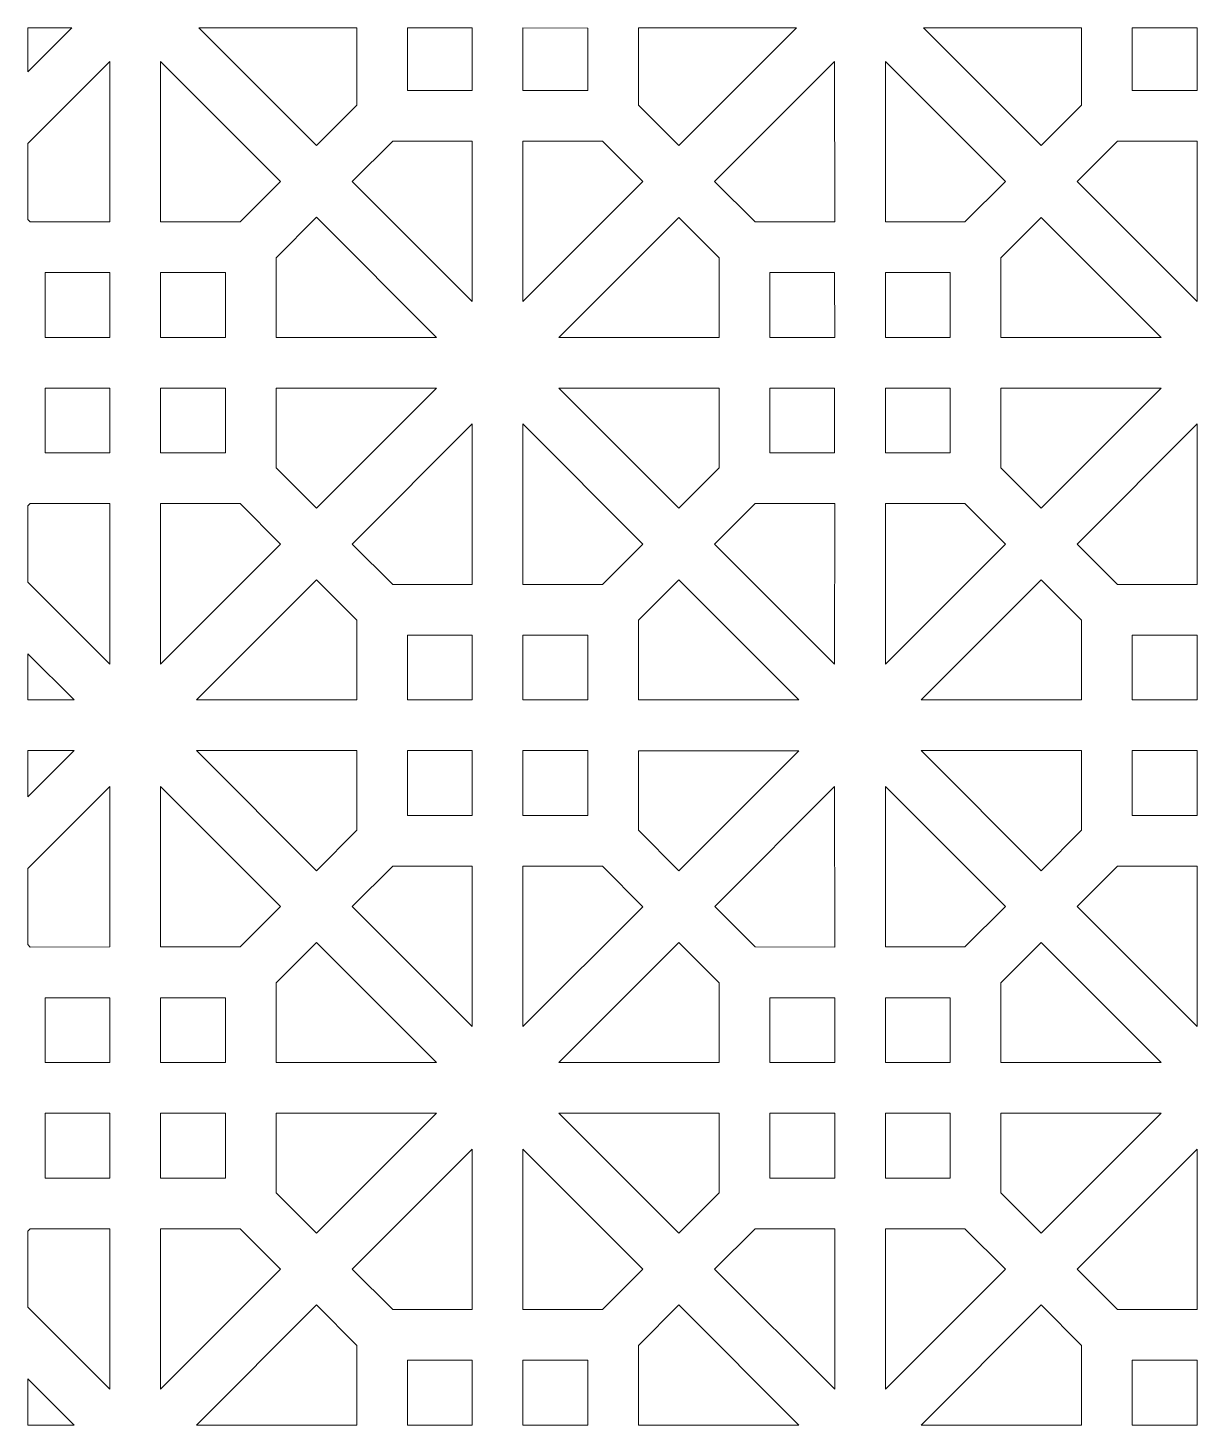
# Model space of a CAD drawing. Header units: centimetres. Extents: x -89 to 89, y -100 to 100.
# Drawn here: x -88.69 to -47.17, y 50.42 to 100.01 of the extents above; entities that cross this region are included whole.
import ezdxf

# ---------------------------------------------------------------- set-up
doc = ezdxf.new("R2010")
doc.units = ezdxf.units.CM
doc.header["$MEASUREMENT"] = 0
doc.layers.add('layer 1', color=7, linetype='Continuous')

msp = doc.modelspace()

# ---------------------------------------------------------------- linework, layer by layer
at = {"layer": 'layer 1', "color": 230, "lineweight": 9}
for points, knots in [([(-88.68713, 98.46027), (-88.68713, 98.46027), (-87.13373, 100.01368), (-87.13373, 100.01368), (-87.13373, 100.01368), (-87.13373, 100.01368), (-88.6865, 100.01396), (-88.6865, 100.01396), (-88.6865, 100.01396), (-88.6865, 100.01396), (-88.68713, 98.46027), (-88.68713, 98.46027)], [0, 0, 0, 0, 0.25, 0.25, 0.25, 0.25, 0.5, 0.5, 0.5, 0.5, 1, 1, 1, 1]), ([(-82.61878, 100.01369), (-82.61878, 100.01369), (-78.44166, 95.83655), (-78.44166, 95.83655), (-78.44166, 95.83655), (-78.44166, 95.83655), (-77.00632, 97.27153), (-77.00632, 97.27153), (-77.00632, 97.27153), (-77.00632, 97.27153), (-77.00631, 100.01396), (-77.00631, 100.01396), (-77.00631, 100.01396), (-77.00631, 100.01396), (-82.61878, 100.01369), (-82.61878, 100.01369)], [0, 0, 0, 0, 0.2, 0.2, 0.2, 0.2, 0.4, 0.4, 0.4, 0.4, 0.6, 0.6, 0.6, 0.6, 1, 1, 1, 1]), ([(-75.20695, 100.01369), (-75.20695, 100.01369), (-72.90693, 100.01368), (-72.90693, 100.01368), (-72.90693, 100.01368), (-72.90693, 100.01368), (-72.90629, 97.79867), (-72.90629, 97.79867), (-72.90629, 97.79867), (-72.90629, 97.79867), (-75.20631, 97.79867), (-75.20631, 97.79867), (-75.20631, 97.79867), (-75.20631, 97.79867), (-75.20695, 100.01369), (-75.20695, 100.01369)], [0, 0, 0, 0, 0.2, 0.2, 0.2, 0.2, 0.4, 0.4, 0.4, 0.4, 0.6, 0.6, 0.6, 0.6, 1, 1, 1, 1]), ([(-71.10693, 100.01369), (-71.10693, 100.01369), (-68.80695, 100.01039), (-68.80695, 100.01039), (-68.80695, 100.01039), (-68.80695, 100.01039), (-68.80631, 97.79867), (-68.80631, 97.79867), (-68.80631, 97.79867), (-68.80631, 97.79867), (-71.10629, 97.79866), (-71.10629, 97.79866), (-71.10629, 97.79866), (-71.10629, 97.79866), (-71.10693, 100.01369), (-71.10693, 100.01369)], [0, 0, 0, 0, 0.2, 0.2, 0.2, 0.2, 0.4, 0.4, 0.4, 0.4, 0.6, 0.6, 0.6, 0.6, 1, 1, 1, 1]), ([(-67.00695, 100.01369), (-67.00695, 100.01369), (-61.39506, 100.01369), (-61.39506, 100.01369), (-61.39506, 100.01369), (-61.39506, 100.01369), (-65.57162, 95.83678), (-65.57162, 95.83678), (-65.57162, 95.83678), (-65.57162, 95.83678), (-67.00631, 97.27146), (-67.00631, 97.27146), (-67.00631, 97.27146), (-67.00631, 97.27146), (-67.00695, 100.01369), (-67.00695, 100.01369)], [0, 0, 0, 0, 0.2, 0.2, 0.2, 0.2, 0.4, 0.4, 0.4, 0.4, 0.6, 0.6, 0.6, 0.6, 1, 1, 1, 1]), ([(-56.88008, 100.01369), (-56.88008, 100.01369), (-52.70283, 95.83644), (-52.70283, 95.83644), (-52.70283, 95.83644), (-52.70283, 95.83644), (-51.26755, 97.27134), (-51.26755, 97.27134), (-51.26755, 97.27134), (-51.26755, 97.27134), (-51.26756, 100.01396), (-51.26756, 100.01396), (-51.26756, 100.01396), (-51.26756, 100.01396), (-56.88008, 100.01369), (-56.88008, 100.01369)], [0, 0, 0, 0, 0.2, 0.2, 0.2, 0.2, 0.4, 0.4, 0.4, 0.4, 0.6, 0.6, 0.6, 0.6, 1, 1, 1, 1]), ([(-49.46819, 100.01369), (-49.46819, 100.01369), (-49.46819, 97.79833), (-49.46819, 97.79833), (-49.46819, 97.79833), (-49.46819, 97.79833), (-47.16757, 97.7986), (-47.16757, 97.7986), (-47.16757, 97.7986), (-47.16757, 97.7986), (-47.16757, 100.01396), (-47.16757, 100.01396), (-47.16757, 100.01396), (-47.16757, 100.01396), (-49.46819, 100.01369), (-49.46819, 100.01369)], [0, 0, 0, 0, 0.2, 0.2, 0.2, 0.2, 0.4, 0.4, 0.4, 0.4, 0.6, 0.6, 0.6, 0.6, 1, 1, 1, 1]), ([(-88.60349, 93.12904), (-88.60349, 93.12904), (-88.68714, 93.2127), (-88.68714, 93.2127), (-88.68714, 93.2127), (-88.68714, 93.2127), (-88.6865, 95.91507), (-88.6865, 95.91507), (-88.6865, 95.91507), (-88.6865, 95.91507), (-85.77565, 98.82584), (-85.77565, 98.82584), (-85.77565, 98.82584), (-85.77565, 98.82584), (-85.77563, 93.12931), (-85.77563, 93.12931), (-85.77563, 93.12931), (-85.77563, 93.12931), (-88.60349, 93.12904), (-88.60349, 93.12904)], [0, 0, 0, 0, 0.16666667, 0.16666667, 0.16666667, 0.16666667, 0.33333333, 0.33333333, 0.33333333, 0.33333333, 0.5, 0.5, 0.5, 0.5, 0.66666667, 0.66666667, 0.66666667, 0.66666667, 1, 1, 1, 1]), ([(-79.71443, 94.56372), (-79.71443, 94.56372), (-83.97627, 98.82557), (-83.97627, 98.82557), (-83.97627, 98.82557), (-83.97627, 98.82557), (-83.97563, 93.12931), (-83.97563, 93.12931), (-83.97563, 93.12931), (-83.97563, 93.12931), (-81.14848, 93.12931), (-81.14848, 93.12931), (-81.14848, 93.12931), (-81.14848, 93.12931), (-79.71443, 94.56372), (-79.71443, 94.56372)], [0, 0, 0, 0, 0.2, 0.2, 0.2, 0.2, 0.4, 0.4, 0.4, 0.4, 0.6, 0.6, 0.6, 0.6, 1, 1, 1, 1]), ([(-60.03756, 98.82555), (-60.03756, 98.82555), (-64.29943, 94.56365), (-64.29943, 94.56365), (-64.29943, 94.56365), (-64.29943, 94.56365), (-62.86411, 93.12924), (-62.86411, 93.12924), (-62.86411, 93.12924), (-62.86411, 93.12924), (-60.03692, 93.12924), (-60.03692, 93.12924), (-60.03692, 93.12924), (-60.03692, 93.12924), (-60.03756, 98.82555), (-60.03756, 98.82555)], [0, 0, 0, 0, 0.2, 0.2, 0.2, 0.2, 0.4, 0.4, 0.4, 0.4, 0.6, 0.6, 0.6, 0.6, 1, 1, 1, 1]), ([(-53.97562, 94.56363), (-53.97562, 94.56363), (-58.23756, 98.82556), (-58.23756, 98.82556), (-58.23756, 98.82556), (-58.23756, 98.82556), (-58.23692, 93.12925), (-58.23692, 93.12925), (-58.23692, 93.12925), (-58.23692, 93.12925), (-55.40962, 93.12923), (-55.40962, 93.12923), (-55.40962, 93.12923), (-55.40962, 93.12923), (-53.97562, 94.56363), (-53.97562, 94.56363)], [0, 0, 0, 0, 0.2, 0.2, 0.2, 0.2, 0.4, 0.4, 0.4, 0.4, 0.6, 0.6, 0.6, 0.6, 1, 1, 1, 1]), ([(-77.16887, 94.56375), (-77.16887, 94.56375), (-72.90693, 90.30182), (-72.90693, 90.30182), (-72.90693, 90.30182), (-72.90693, 90.30182), (-72.90629, 95.99867), (-72.90629, 95.99867), (-72.90629, 95.99867), (-72.90629, 95.99867), (-75.73359, 95.99869), (-75.73359, 95.99869), (-75.73359, 95.99869), (-75.73359, 95.99869), (-77.16887, 94.56375), (-77.16887, 94.56375)], [0, 0, 0, 0, 0.2, 0.2, 0.2, 0.2, 0.4, 0.4, 0.4, 0.4, 0.6, 0.6, 0.6, 0.6, 1, 1, 1, 1]), ([(-71.10693, 90.30183), (-71.10693, 90.30183), (-66.84506, 94.56373), (-66.84506, 94.56373), (-66.84506, 94.56373), (-66.84506, 94.56373), (-68.2791, 95.99868), (-68.2791, 95.99868), (-68.2791, 95.99868), (-68.2791, 95.99868), (-71.10629, 95.99868), (-71.10629, 95.99868), (-71.10629, 95.99868), (-71.10629, 95.99868), (-71.10693, 90.30183), (-71.10693, 90.30183)], [0, 0, 0, 0, 0.2, 0.2, 0.2, 0.2, 0.4, 0.4, 0.4, 0.4, 0.6, 0.6, 0.6, 0.6, 1, 1, 1, 1]), ([(-51.43005, 94.56365), (-51.43005, 94.56365), (-47.16821, 90.3018), (-47.16821, 90.3018), (-47.16821, 90.3018), (-47.16821, 90.3018), (-47.16757, 95.9986), (-47.16757, 95.9986), (-47.16757, 95.9986), (-47.16757, 95.9986), (-49.99472, 95.9986), (-49.99472, 95.9986), (-49.99472, 95.9986), (-49.99472, 95.9986), (-51.43005, 94.56365), (-51.43005, 94.56365)], [0, 0, 0, 0, 0.2, 0.2, 0.2, 0.2, 0.4, 0.4, 0.4, 0.4, 0.6, 0.6, 0.6, 0.6, 1, 1, 1, 1]), ([(-79.87629, 89.029), (-79.87629, 89.029), (-79.87629, 91.8563), (-79.87629, 91.8563), (-79.87629, 91.8563), (-79.87629, 91.8563), (-78.44101, 93.2912), (-78.44101, 93.2912), (-78.44101, 93.2912), (-78.44101, 93.2912), (-74.17906, 89.02927), (-74.17906, 89.02927), (-74.17906, 89.02927), (-74.17906, 89.02927), (-79.87629, 89.029), (-79.87629, 89.029)], [0, 0, 0, 0, 0.2, 0.2, 0.2, 0.2, 0.4, 0.4, 0.4, 0.4, 0.6, 0.6, 0.6, 0.6, 1, 1, 1, 1]), ([(-64.13754, 91.85619), (-64.13754, 91.85619), (-64.13754, 89.02902), (-64.13754, 89.02902), (-64.13754, 89.02902), (-64.13754, 89.02902), (-69.83346, 89.02929), (-69.83346, 89.02929), (-69.83346, 89.02929), (-69.83346, 89.02929), (-65.57159, 93.29114), (-65.57159, 93.29114), (-65.57159, 93.29114), (-65.57159, 93.29114), (-64.13754, 91.85619), (-64.13754, 91.85619)], [0, 0, 0, 0, 0.2, 0.2, 0.2, 0.2, 0.4, 0.4, 0.4, 0.4, 0.6, 0.6, 0.6, 0.6, 1, 1, 1, 1]), ([(-48.44102, 89.02902), (-48.44102, 89.02902), (-52.70283, 93.29083), (-52.70283, 93.29083), (-52.70283, 93.29083), (-52.70283, 93.29083), (-54.13689, 91.85639), (-54.13689, 91.85639), (-54.13689, 91.85639), (-54.13689, 91.85639), (-54.1369, 89.02929), (-54.1369, 89.02929), (-54.1369, 89.02929), (-54.1369, 89.02929), (-48.44102, 89.02902), (-48.44102, 89.02902)], [0, 0, 0, 0, 0.2, 0.2, 0.2, 0.2, 0.4, 0.4, 0.4, 0.4, 0.6, 0.6, 0.6, 0.6, 1, 1, 1, 1]), ([(-88.07629, 89.029), (-88.07629, 89.029), (-85.77627, 89.029), (-85.77627, 89.029), (-85.77627, 89.029), (-85.77627, 89.029), (-85.77562, 91.32931), (-85.77562, 91.32931), (-85.77562, 91.32931), (-85.77562, 91.32931), (-88.07565, 91.32931), (-88.07565, 91.32931), (-88.07565, 91.32931), (-88.07565, 91.32931), (-88.07629, 89.029), (-88.07629, 89.029)], [0, 0, 0, 0, 0.2, 0.2, 0.2, 0.2, 0.4, 0.4, 0.4, 0.4, 0.6, 0.6, 0.6, 0.6, 1, 1, 1, 1]), ([(-83.97627, 91.32904), (-83.97627, 91.32904), (-83.97627, 89.029), (-83.97627, 89.029), (-83.97627, 89.029), (-83.97627, 89.029), (-81.67564, 89.02927), (-81.67564, 89.02927), (-81.67564, 89.02927), (-81.67564, 89.02927), (-81.67565, 91.32931), (-81.67565, 91.32931), (-81.67565, 91.32931), (-81.67565, 91.32931), (-83.97627, 91.32904), (-83.97627, 91.32904)], [0, 0, 0, 0, 0.2, 0.2, 0.2, 0.2, 0.4, 0.4, 0.4, 0.4, 0.6, 0.6, 0.6, 0.6, 1, 1, 1, 1]), ([(-60.03756, 91.32899), (-60.03756, 91.32899), (-62.33754, 91.32898), (-62.33754, 91.32898), (-62.33754, 91.32898), (-62.33754, 91.32898), (-62.33689, 89.02929), (-62.33689, 89.02929), (-62.33689, 89.02929), (-62.33689, 89.02929), (-60.03692, 89.0293), (-60.03692, 89.0293), (-60.03692, 89.0293), (-60.03692, 89.0293), (-60.03756, 91.32899), (-60.03756, 91.32899)], [0, 0, 0, 0, 0.2, 0.2, 0.2, 0.2, 0.4, 0.4, 0.4, 0.4, 0.6, 0.6, 0.6, 0.6, 1, 1, 1, 1]), ([(-55.93754, 89.02902), (-55.93754, 89.02902), (-58.23756, 89.02902), (-58.23756, 89.02902), (-58.23756, 89.02902), (-58.23756, 89.02902), (-58.23692, 91.32925), (-58.23692, 91.32925), (-58.23692, 91.32925), (-58.23692, 91.32925), (-55.9369, 91.32925), (-55.9369, 91.32925), (-55.9369, 91.32925), (-55.9369, 91.32925), (-55.93754, 89.02902), (-55.93754, 89.02902)], [0, 0, 0, 0, 0.2, 0.2, 0.2, 0.2, 0.4, 0.4, 0.4, 0.4, 0.6, 0.6, 0.6, 0.6, 1, 1, 1, 1]), ([(-88.07629, 87.229), (-88.07629, 87.229), (-85.77627, 87.229), (-85.77627, 87.229), (-85.77627, 87.229), (-85.77627, 87.229), (-85.77563, 84.92931), (-85.77563, 84.92931), (-85.77563, 84.92931), (-85.77563, 84.92931), (-88.07565, 84.92931), (-88.07565, 84.92931), (-88.07565, 84.92931), (-88.07565, 84.92931), (-88.07629, 87.229), (-88.07629, 87.229)], [0, 0, 0, 0, 0.2, 0.2, 0.2, 0.2, 0.4, 0.4, 0.4, 0.4, 0.6, 0.6, 0.6, 0.6, 1, 1, 1, 1]), ([(-83.97627, 84.92903), (-83.97627, 84.92903), (-81.67629, 84.92904), (-81.67629, 84.92904), (-81.67629, 84.92904), (-81.67629, 84.92904), (-81.67566, 87.22927), (-81.67566, 87.22927), (-81.67566, 87.22927), (-81.67566, 87.22927), (-83.97563, 87.22926), (-83.97563, 87.22926), (-83.97563, 87.22926), (-83.97563, 87.22926), (-83.97627, 84.92903), (-83.97627, 84.92903)], [0, 0, 0, 0, 0.2, 0.2, 0.2, 0.2, 0.4, 0.4, 0.4, 0.4, 0.6, 0.6, 0.6, 0.6, 1, 1, 1, 1]), ([(-79.87629, 84.40183), (-79.87629, 84.40183), (-79.87629, 87.229), (-79.87629, 87.229), (-79.87629, 87.229), (-79.87629, 87.229), (-74.17909, 87.22927), (-74.17909, 87.22927), (-74.17909, 87.22927), (-74.17909, 87.22927), (-78.44096, 82.96742), (-78.44096, 82.96742), (-78.44096, 82.96742), (-78.44096, 82.96742), (-79.87629, 84.40183), (-79.87629, 84.40183)], [0, 0, 0, 0, 0.2, 0.2, 0.2, 0.2, 0.4, 0.4, 0.4, 0.4, 0.6, 0.6, 0.6, 0.6, 1, 1, 1, 1]), ([(-64.13754, 87.22902), (-64.13754, 87.22902), (-64.13754, 84.40172), (-64.13754, 84.40172), (-64.13754, 84.40172), (-64.13754, 84.40172), (-65.57154, 82.96736), (-65.57154, 82.96736), (-65.57154, 82.96736), (-65.57154, 82.96736), (-69.83349, 87.22929), (-69.83349, 87.22929), (-69.83349, 87.22929), (-69.83349, 87.22929), (-64.13754, 87.22902), (-64.13754, 87.22902)], [0, 0, 0, 0, 0.2, 0.2, 0.2, 0.2, 0.4, 0.4, 0.4, 0.4, 0.6, 0.6, 0.6, 0.6, 1, 1, 1, 1]), ([(-60.03756, 84.92898), (-60.03756, 84.92898), (-60.03756, 87.22902), (-60.03756, 87.22902), (-60.03756, 87.22902), (-60.03756, 87.22902), (-62.33691, 87.22929), (-62.33691, 87.22929), (-62.33691, 87.22929), (-62.33691, 87.22929), (-62.3369, 84.92925), (-62.3369, 84.92925), (-62.3369, 84.92925), (-62.3369, 84.92925), (-60.03756, 84.92898), (-60.03756, 84.92898)], [0, 0, 0, 0, 0.2, 0.2, 0.2, 0.2, 0.4, 0.4, 0.4, 0.4, 0.6, 0.6, 0.6, 0.6, 1, 1, 1, 1]), ([(-55.93754, 87.22902), (-55.93754, 87.22902), (-58.23756, 87.22902), (-58.23756, 87.22902), (-58.23756, 87.22902), (-58.23756, 87.22902), (-58.23693, 84.92925), (-58.23693, 84.92925), (-58.23693, 84.92925), (-58.23693, 84.92925), (-55.9369, 84.92925), (-55.9369, 84.92925), (-55.9369, 84.92925), (-55.9369, 84.92925), (-55.93754, 87.22902), (-55.93754, 87.22902)], [0, 0, 0, 0, 0.2, 0.2, 0.2, 0.2, 0.4, 0.4, 0.4, 0.4, 0.6, 0.6, 0.6, 0.6, 1, 1, 1, 1]), ([(-48.44097, 87.22902), (-48.44097, 87.22902), (-52.7029, 82.96712), (-52.7029, 82.96712), (-52.7029, 82.96712), (-52.7029, 82.96712), (-54.13691, 84.40204), (-54.13691, 84.40204), (-54.13691, 84.40204), (-54.13691, 84.40204), (-54.1369, 87.22929), (-54.1369, 87.22929), (-54.1369, 87.22929), (-54.1369, 87.22929), (-48.44097, 87.22902), (-48.44097, 87.22902)], [0, 0, 0, 0, 0.2, 0.2, 0.2, 0.2, 0.4, 0.4, 0.4, 0.4, 0.6, 0.6, 0.6, 0.6, 1, 1, 1, 1]), ([(-72.9069, 85.95619), (-72.9069, 85.95619), (-77.16877, 81.69429), (-77.16877, 81.69429), (-77.16877, 81.69429), (-77.16877, 81.69429), (-75.73345, 80.25988), (-75.73345, 80.25988), (-75.73345, 80.25988), (-75.73345, 80.25988), (-72.90626, 80.25988), (-72.90626, 80.25988), (-72.90626, 80.25988), (-72.90626, 80.25988), (-72.9069, 85.95619), (-72.9069, 85.95619)], [0, 0, 0, 0, 0.2, 0.2, 0.2, 0.2, 0.4, 0.4, 0.4, 0.4, 0.6, 0.6, 0.6, 0.6, 1, 1, 1, 1]), ([(-66.84496, 81.69427), (-66.84496, 81.69427), (-71.1069, 85.9562), (-71.1069, 85.9562), (-71.1069, 85.9562), (-71.1069, 85.9562), (-71.10626, 80.25989), (-71.10626, 80.25989), (-71.10626, 80.25989), (-71.10626, 80.25989), (-68.27896, 80.25987), (-68.27896, 80.25987), (-68.27896, 80.25987), (-68.27896, 80.25987), (-66.84496, 81.69427), (-66.84496, 81.69427)], [0, 0, 0, 0, 0.2, 0.2, 0.2, 0.2, 0.4, 0.4, 0.4, 0.4, 0.6, 0.6, 0.6, 0.6, 1, 1, 1, 1]), ([(-47.16821, 85.95621), (-47.16821, 85.95621), (-47.16819, 80.25968), (-47.16819, 80.25968), (-47.16819, 80.25968), (-47.16819, 80.25968), (-49.99477, 80.25995), (-49.99477, 80.25995), (-49.99477, 80.25995), (-49.99477, 80.25995), (-51.42943, 81.69461), (-51.42943, 81.69461), (-51.42943, 81.69461), (-51.42943, 81.69461), (-47.16821, 85.95621), (-47.16821, 85.95621)], [0, 0, 0, 0, 0.2, 0.2, 0.2, 0.2, 0.4, 0.4, 0.4, 0.4, 0.6, 0.6, 0.6, 0.6, 1, 1, 1, 1]), ([(-88.68714, 80.34336), (-88.68714, 80.34336), (-88.68714, 83.04549), (-88.68714, 83.04549), (-88.68714, 83.04549), (-88.68714, 83.04549), (-88.60293, 83.12933), (-88.60293, 83.12933), (-88.60293, 83.12933), (-88.60293, 83.12933), (-85.77563, 83.12931), (-85.77563, 83.12931), (-85.77563, 83.12931), (-85.77563, 83.12931), (-85.77563, 77.43273), (-85.77563, 77.43273), (-85.77563, 77.43273), (-85.77563, 77.43273), (-88.68714, 80.34336), (-88.68714, 80.34336)], [0, 0, 0, 0, 0.16666667, 0.16666667, 0.16666667, 0.16666667, 0.33333333, 0.33333333, 0.33333333, 0.33333333, 0.5, 0.5, 0.5, 0.5, 0.66666667, 0.66666667, 0.66666667, 0.66666667, 1, 1, 1, 1]), ([(-83.97627, 77.43247), (-83.97627, 77.43247), (-79.7144, 81.69437), (-79.7144, 81.69437), (-79.7144, 81.69437), (-79.7144, 81.69437), (-81.14844, 83.12932), (-81.14844, 83.12932), (-81.14844, 83.12932), (-81.14844, 83.12932), (-83.97563, 83.12932), (-83.97563, 83.12932), (-83.97563, 83.12932), (-83.97563, 83.12932), (-83.97627, 77.43247), (-83.97627, 77.43247)], [0, 0, 0, 0, 0.2, 0.2, 0.2, 0.2, 0.4, 0.4, 0.4, 0.4, 0.6, 0.6, 0.6, 0.6, 1, 1, 1, 1]), ([(-64.2994, 81.6943), (-64.2994, 81.6943), (-60.03756, 77.43245), (-60.03756, 77.43245), (-60.03756, 77.43245), (-60.03756, 77.43245), (-60.03692, 83.12925), (-60.03692, 83.12925), (-60.03692, 83.12925), (-60.03692, 83.12925), (-62.86407, 83.12925), (-62.86407, 83.12925), (-62.86407, 83.12925), (-62.86407, 83.12925), (-64.2994, 81.6943), (-64.2994, 81.6943)], [0, 0, 0, 0, 0.2, 0.2, 0.2, 0.2, 0.4, 0.4, 0.4, 0.4, 0.6, 0.6, 0.6, 0.6, 1, 1, 1, 1]), ([(-58.23754, 77.43245), (-58.23754, 77.43245), (-58.23756, 83.12898), (-58.23756, 83.12898), (-58.23756, 83.12898), (-58.23756, 83.12898), (-55.4097, 83.12925), (-55.4097, 83.12925), (-55.4097, 83.12925), (-55.4097, 83.12925), (-53.97504, 81.69459), (-53.97504, 81.69459), (-53.97504, 81.69459), (-53.97504, 81.69459), (-58.23754, 77.43245), (-58.23754, 77.43245)], [0, 0, 0, 0, 0.2, 0.2, 0.2, 0.2, 0.4, 0.4, 0.4, 0.4, 0.6, 0.6, 0.6, 0.6, 1, 1, 1, 1]), ([(-77.00688, 78.98683), (-77.00688, 78.98683), (-77.00688, 76.15966), (-77.00688, 76.15966), (-77.00688, 76.15966), (-77.00688, 76.15966), (-82.7028, 76.15993), (-82.7028, 76.15993), (-82.7028, 76.15993), (-82.7028, 76.15993), (-78.44093, 80.42178), (-78.44093, 80.42178), (-78.44093, 80.42178), (-78.44093, 80.42178), (-77.00688, 78.98683), (-77.00688, 78.98683)], [0, 0, 0, 0, 0.2, 0.2, 0.2, 0.2, 0.4, 0.4, 0.4, 0.4, 0.6, 0.6, 0.6, 0.6, 1, 1, 1, 1]), ([(-61.31036, 76.15966), (-61.31036, 76.15966), (-65.57217, 80.42147), (-65.57217, 80.42147), (-65.57217, 80.42147), (-65.57217, 80.42147), (-67.00623, 78.98703), (-67.00623, 78.98703), (-67.00623, 78.98703), (-67.00623, 78.98703), (-67.00624, 76.15993), (-67.00624, 76.15993), (-67.00624, 76.15993), (-67.00624, 76.15993), (-61.31036, 76.15966), (-61.31036, 76.15966)], [0, 0, 0, 0, 0.2, 0.2, 0.2, 0.2, 0.4, 0.4, 0.4, 0.4, 0.6, 0.6, 0.6, 0.6, 1, 1, 1, 1]), ([(-56.96478, 76.15964), (-56.96478, 76.15964), (-52.70286, 80.42155), (-52.70286, 80.42155), (-52.70286, 80.42155), (-52.70286, 80.42155), (-51.26756, 78.98716), (-51.26756, 78.98716), (-51.26756, 78.98716), (-51.26756, 78.98716), (-51.26757, 76.15991), (-51.26757, 76.15991), (-51.26757, 76.15991), (-51.26757, 76.15991), (-56.96478, 76.15964), (-56.96478, 76.15964)], [0, 0, 0, 0, 0.2, 0.2, 0.2, 0.2, 0.4, 0.4, 0.4, 0.4, 0.6, 0.6, 0.6, 0.6, 1, 1, 1, 1]), ([(-72.9069, 78.45963), (-72.9069, 78.45963), (-75.20688, 78.45962), (-75.20688, 78.45962), (-75.20688, 78.45962), (-75.20688, 78.45962), (-75.20623, 76.15993), (-75.20623, 76.15993), (-75.20623, 76.15993), (-75.20623, 76.15993), (-72.90626, 76.15994), (-72.90626, 76.15994), (-72.90626, 76.15994), (-72.90626, 76.15994), (-72.9069, 78.45963), (-72.9069, 78.45963)], [0, 0, 0, 0, 0.2, 0.2, 0.2, 0.2, 0.4, 0.4, 0.4, 0.4, 0.6, 0.6, 0.6, 0.6, 1, 1, 1, 1]), ([(-68.80688, 76.15966), (-68.80688, 76.15966), (-71.1069, 76.15966), (-71.1069, 76.15966), (-71.1069, 76.15966), (-71.1069, 76.15966), (-71.10626, 78.45989), (-71.10626, 78.45989), (-71.10626, 78.45989), (-71.10626, 78.45989), (-68.80624, 78.45989), (-68.80624, 78.45989), (-68.80624, 78.45989), (-68.80624, 78.45989), (-68.80688, 76.15966), (-68.80688, 76.15966)], [0, 0, 0, 0, 0.2, 0.2, 0.2, 0.2, 0.4, 0.4, 0.4, 0.4, 0.6, 0.6, 0.6, 0.6, 1, 1, 1, 1]), ([(-49.46821, 76.15964), (-49.46821, 76.15964), (-47.16819, 76.15964), (-47.16819, 76.15964), (-47.16819, 76.15964), (-47.16819, 76.15964), (-47.16754, 78.45995), (-47.16754, 78.45995), (-47.16754, 78.45995), (-47.16754, 78.45995), (-49.46757, 78.45995), (-49.46757, 78.45995), (-49.46757, 78.45995), (-49.46757, 78.45995), (-49.46821, 76.15964), (-49.46821, 76.15964)], [0, 0, 0, 0, 0.2, 0.2, 0.2, 0.2, 0.4, 0.4, 0.4, 0.4, 0.6, 0.6, 0.6, 0.6, 1, 1, 1, 1]), ([(-88.68715, 76.15966), (-88.68715, 76.15966), (-88.68715, 77.79777), (-88.68715, 77.79777), (-88.68715, 77.79777), (-88.68715, 77.79777), (-87.04842, 76.15993), (-87.04842, 76.15993), (-87.04842, 76.15993), (-87.04842, 76.15993), (-88.68715, 76.15966), (-88.68715, 76.15966)], [0, 0, 0, 0, 0.25, 0.25, 0.25, 0.25, 0.5, 0.5, 0.5, 0.5, 1, 1, 1, 1]), ([(-88.68714, 72.72162), (-88.68714, 72.72162), (-87.04909, 74.35966), (-87.04909, 74.35966), (-87.04909, 74.35966), (-87.04909, 74.35966), (-88.6865, 74.35985), (-88.6865, 74.35985), (-88.6865, 74.35985), (-88.6865, 74.35985), (-88.68714, 72.72162), (-88.68714, 72.72162)], [0, 0, 0, 0, 0.25, 0.25, 0.25, 0.25, 0.5, 0.5, 0.5, 0.5, 1, 1, 1, 1]), ([(-77.00688, 74.35966), (-77.00688, 74.35966), (-77.00688, 71.53236), (-77.00688, 71.53236), (-77.00688, 71.53236), (-77.00688, 71.53236), (-78.44088, 70.098), (-78.44088, 70.098), (-78.44088, 70.098), (-78.44088, 70.098), (-82.70283, 74.35993), (-82.70283, 74.35993), (-82.70283, 74.35993), (-82.70283, 74.35993), (-77.00688, 74.35966), (-77.00688, 74.35966)], [0, 0, 0, 0, 0.2, 0.2, 0.2, 0.2, 0.4, 0.4, 0.4, 0.4, 0.6, 0.6, 0.6, 0.6, 1, 1, 1, 1]), ([(-72.9069, 72.05962), (-72.9069, 72.05962), (-72.9069, 74.35966), (-72.9069, 74.35966), (-72.9069, 74.35966), (-72.9069, 74.35966), (-75.20625, 74.35993), (-75.20625, 74.35993), (-75.20625, 74.35993), (-75.20625, 74.35993), (-75.20624, 72.05989), (-75.20624, 72.05989), (-75.20624, 72.05989), (-75.20624, 72.05989), (-72.9069, 72.05962), (-72.9069, 72.05962)], [0, 0, 0, 0, 0.2, 0.2, 0.2, 0.2, 0.4, 0.4, 0.4, 0.4, 0.6, 0.6, 0.6, 0.6, 1, 1, 1, 1]), ([(-68.80688, 74.35966), (-68.80688, 74.35966), (-71.1069, 74.35966), (-71.1069, 74.35966), (-71.1069, 74.35966), (-71.1069, 74.35966), (-71.10627, 72.05989), (-71.10627, 72.05989), (-71.10627, 72.05989), (-71.10627, 72.05989), (-68.80624, 72.05989), (-68.80624, 72.05989), (-68.80624, 72.05989), (-68.80624, 72.05989), (-68.80688, 74.35966), (-68.80688, 74.35966)], [0, 0, 0, 0, 0.2, 0.2, 0.2, 0.2, 0.4, 0.4, 0.4, 0.4, 0.6, 0.6, 0.6, 0.6, 1, 1, 1, 1]), ([(-65.57221, 70.09777), (-65.57221, 70.09777), (-67.00689, 71.53241), (-67.00689, 71.53241), (-67.00689, 71.53241), (-67.00689, 71.53241), (-67.00838, 74.35818), (-67.00838, 74.35818), (-67.00838, 74.35818), (-67.00838, 74.35818), (-61.31185, 74.35818), (-61.31185, 74.35818), (-61.31185, 74.35818), (-61.31185, 74.35818), (-65.57221, 70.09777), (-65.57221, 70.09777)], [0, 0, 0, 0, 0.2, 0.2, 0.2, 0.2, 0.4, 0.4, 0.4, 0.4, 0.6, 0.6, 0.6, 0.6, 1, 1, 1, 1]), ([(-56.96473, 74.35964), (-56.96473, 74.35964), (-52.70292, 70.09783), (-52.70292, 70.09783), (-52.70292, 70.09783), (-52.70292, 70.09783), (-51.26758, 71.53281), (-51.26758, 71.53281), (-51.26758, 71.53281), (-51.26758, 71.53281), (-51.26757, 74.35991), (-51.26757, 74.35991), (-51.26757, 74.35991), (-51.26757, 74.35991), (-56.96473, 74.35964), (-56.96473, 74.35964)], [0, 0, 0, 0, 0.2, 0.2, 0.2, 0.2, 0.4, 0.4, 0.4, 0.4, 0.6, 0.6, 0.6, 0.6, 1, 1, 1, 1]), ([(-49.46821, 74.35964), (-49.46821, 74.35964), (-47.16819, 74.35964), (-47.16819, 74.35964), (-47.16819, 74.35964), (-47.16819, 74.35964), (-47.16755, 72.05995), (-47.16755, 72.05995), (-47.16755, 72.05995), (-47.16755, 72.05995), (-49.46757, 72.05995), (-49.46757, 72.05995), (-49.46757, 72.05995), (-49.46757, 72.05995), (-49.46821, 74.35964), (-49.46821, 74.35964)], [0, 0, 0, 0, 0.2, 0.2, 0.2, 0.2, 0.4, 0.4, 0.4, 0.4, 0.6, 0.6, 0.6, 0.6, 1, 1, 1, 1]), ([(-88.68714, 67.47397), (-88.68714, 67.47397), (-88.60345, 67.39027), (-88.60345, 67.39027), (-88.60345, 67.39027), (-88.60345, 67.39027), (-85.77562, 67.39054), (-85.77562, 67.39054), (-85.77562, 67.39054), (-85.77562, 67.39054), (-85.77562, 73.08712), (-85.77562, 73.08712), (-85.77562, 73.08712), (-85.77562, 73.08712), (-88.6865, 70.17621), (-88.6865, 70.17621), (-88.6865, 70.17621), (-88.6865, 70.17621), (-88.68714, 67.47397), (-88.68714, 67.47397)], [0, 0, 0, 0, 0.16666667, 0.16666667, 0.16666667, 0.16666667, 0.33333333, 0.33333333, 0.33333333, 0.33333333, 0.5, 0.5, 0.5, 0.5, 0.66666667, 0.66666667, 0.66666667, 0.66666667, 1, 1, 1, 1]), ([(-79.71432, 68.82493), (-79.71432, 68.82493), (-83.97626, 73.08686), (-83.97626, 73.08686), (-83.97626, 73.08686), (-83.97626, 73.08686), (-83.97562, 67.39055), (-83.97562, 67.39055), (-83.97562, 67.39055), (-83.97562, 67.39055), (-81.14832, 67.39053), (-81.14832, 67.39053), (-81.14832, 67.39053), (-81.14832, 67.39053), (-79.71432, 68.82493), (-79.71432, 68.82493)], [0, 0, 0, 0, 0.2, 0.2, 0.2, 0.2, 0.4, 0.4, 0.4, 0.4, 0.6, 0.6, 0.6, 0.6, 1, 1, 1, 1]), ([(-60.03755, 73.08685), (-60.03755, 73.08685), (-60.03753, 67.39032), (-60.03753, 67.39032), (-60.03753, 67.39032), (-60.03753, 67.39032), (-62.86411, 67.39059), (-62.86411, 67.39059), (-62.86411, 67.39059), (-62.86411, 67.39059), (-64.29877, 68.82525), (-64.29877, 68.82525), (-64.29877, 68.82525), (-64.29877, 68.82525), (-60.03755, 73.08685), (-60.03755, 73.08685)], [0, 0, 0, 0, 0.2, 0.2, 0.2, 0.2, 0.4, 0.4, 0.4, 0.4, 0.6, 0.6, 0.6, 0.6, 1, 1, 1, 1]), ([(-53.97569, 68.825), (-53.97569, 68.825), (-58.23753, 73.08685), (-58.23753, 73.08685), (-58.23753, 73.08685), (-58.23753, 73.08685), (-58.23689, 67.39059), (-58.23689, 67.39059), (-58.23689, 67.39059), (-58.23689, 67.39059), (-55.40974, 67.39059), (-55.40974, 67.39059), (-55.40974, 67.39059), (-55.40974, 67.39059), (-53.97569, 68.825), (-53.97569, 68.825)], [0, 0, 0, 0, 0.2, 0.2, 0.2, 0.2, 0.4, 0.4, 0.4, 0.4, 0.6, 0.6, 0.6, 0.6, 1, 1, 1, 1]), ([(-77.16874, 68.82494), (-77.16874, 68.82494), (-72.9069, 64.56309), (-72.9069, 64.56309), (-72.9069, 64.56309), (-72.9069, 64.56309), (-72.90626, 70.25989), (-72.90626, 70.25989), (-72.90626, 70.25989), (-72.90626, 70.25989), (-75.73341, 70.25989), (-75.73341, 70.25989), (-75.73341, 70.25989), (-75.73341, 70.25989), (-77.16874, 68.82494), (-77.16874, 68.82494)], [0, 0, 0, 0, 0.2, 0.2, 0.2, 0.2, 0.4, 0.4, 0.4, 0.4, 0.6, 0.6, 0.6, 0.6, 1, 1, 1, 1]), ([(-71.10688, 64.5631), (-71.10688, 64.5631), (-71.1069, 70.25962), (-71.1069, 70.25962), (-71.1069, 70.25962), (-71.1069, 70.25962), (-68.27904, 70.25989), (-68.27904, 70.25989), (-68.27904, 70.25989), (-68.27904, 70.25989), (-66.85288, 68.81673), (-66.85288, 68.81673), (-66.85288, 68.81673), (-66.85288, 68.81673), (-71.10688, 64.5631), (-71.10688, 64.5631)], [0, 0, 0, 0, 0.2, 0.2, 0.2, 0.2, 0.4, 0.4, 0.4, 0.4, 0.6, 0.6, 0.6, 0.6, 1, 1, 1, 1]), ([(-51.43013, 68.82503), (-51.43013, 68.82503), (-47.16819, 64.5631), (-47.16819, 64.5631), (-47.16819, 64.5631), (-47.16819, 64.5631), (-47.16755, 70.25995), (-47.16755, 70.25995), (-47.16755, 70.25995), (-47.16755, 70.25995), (-49.99485, 70.25997), (-49.99485, 70.25997), (-49.99485, 70.25997), (-49.99485, 70.25997), (-51.43013, 68.82503), (-51.43013, 68.82503)], [0, 0, 0, 0, 0.2, 0.2, 0.2, 0.2, 0.4, 0.4, 0.4, 0.4, 0.6, 0.6, 0.6, 0.6, 1, 1, 1, 1]), ([(-74.17972, 63.29032), (-74.17972, 63.29032), (-78.44153, 67.55213), (-78.44153, 67.55213), (-78.44153, 67.55213), (-78.44153, 67.55213), (-79.87559, 66.11769), (-79.87559, 66.11769), (-79.87559, 66.11769), (-79.87559, 66.11769), (-79.8756, 63.29059), (-79.8756, 63.29059), (-79.8756, 63.29059), (-79.8756, 63.29059), (-74.17972, 63.29032), (-74.17972, 63.29032)], [0, 0, 0, 0, 0.2, 0.2, 0.2, 0.2, 0.4, 0.4, 0.4, 0.4, 0.6, 0.6, 0.6, 0.6, 1, 1, 1, 1]), ([(-69.83412, 63.29028), (-69.83412, 63.29028), (-65.5722, 67.55219), (-65.5722, 67.55219), (-65.5722, 67.55219), (-65.5722, 67.55219), (-64.1369, 66.1178), (-64.1369, 66.1178), (-64.1369, 66.1178), (-64.1369, 66.1178), (-64.13691, 63.29055), (-64.13691, 63.29055), (-64.13691, 63.29055), (-64.13691, 63.29055), (-69.83412, 63.29028), (-69.83412, 63.29028)], [0, 0, 0, 0, 0.2, 0.2, 0.2, 0.2, 0.4, 0.4, 0.4, 0.4, 0.6, 0.6, 0.6, 0.6, 1, 1, 1, 1]), ([(-54.13755, 63.29028), (-54.13755, 63.29028), (-54.13755, 66.11758), (-54.13755, 66.11758), (-54.13755, 66.11758), (-54.13755, 66.11758), (-52.70227, 67.55248), (-52.70227, 67.55248), (-52.70227, 67.55248), (-52.70227, 67.55248), (-48.44032, 63.29055), (-48.44032, 63.29055), (-48.44032, 63.29055), (-48.44032, 63.29055), (-54.13755, 63.29028), (-54.13755, 63.29028)], [0, 0, 0, 0, 0.2, 0.2, 0.2, 0.2, 0.4, 0.4, 0.4, 0.4, 0.6, 0.6, 0.6, 0.6, 1, 1, 1, 1]), ([(-85.77626, 65.59029), (-85.77626, 65.59029), (-88.07624, 65.59028), (-88.07624, 65.59028), (-88.07624, 65.59028), (-88.07624, 65.59028), (-88.07559, 63.29059), (-88.07559, 63.29059), (-88.07559, 63.29059), (-88.07559, 63.29059), (-85.77562, 63.2906), (-85.77562, 63.2906), (-85.77562, 63.2906), (-85.77562, 63.2906), (-85.77626, 65.59029), (-85.77626, 65.59029)], [0, 0, 0, 0, 0.2, 0.2, 0.2, 0.2, 0.4, 0.4, 0.4, 0.4, 0.6, 0.6, 0.6, 0.6, 1, 1, 1, 1]), ([(-81.67624, 63.29032), (-81.67624, 63.29032), (-83.97626, 63.29032), (-83.97626, 63.29032), (-83.97626, 63.29032), (-83.97626, 63.29032), (-83.97562, 65.59055), (-83.97562, 65.59055), (-83.97562, 65.59055), (-83.97562, 65.59055), (-81.6756, 65.59055), (-81.6756, 65.59055), (-81.6756, 65.59055), (-81.6756, 65.59055), (-81.67624, 63.29032), (-81.67624, 63.29032)], [0, 0, 0, 0, 0.2, 0.2, 0.2, 0.2, 0.4, 0.4, 0.4, 0.4, 0.6, 0.6, 0.6, 0.6, 1, 1, 1, 1]), ([(-62.33755, 63.29028), (-62.33755, 63.29028), (-60.03753, 63.29028), (-60.03753, 63.29028), (-60.03753, 63.29028), (-60.03753, 63.29028), (-60.03688, 65.59059), (-60.03688, 65.59059), (-60.03688, 65.59059), (-60.03688, 65.59059), (-62.33691, 65.59059), (-62.33691, 65.59059), (-62.33691, 65.59059), (-62.33691, 65.59059), (-62.33755, 63.29028), (-62.33755, 63.29028)], [0, 0, 0, 0, 0.2, 0.2, 0.2, 0.2, 0.4, 0.4, 0.4, 0.4, 0.6, 0.6, 0.6, 0.6, 1, 1, 1, 1]), ([(-58.23753, 65.59032), (-58.23753, 65.59032), (-58.23753, 63.29028), (-58.23753, 63.29028), (-58.23753, 63.29028), (-58.23753, 63.29028), (-55.9369, 63.29055), (-55.9369, 63.29055), (-55.9369, 63.29055), (-55.9369, 63.29055), (-55.93691, 65.59059), (-55.93691, 65.59059), (-55.93691, 65.59059), (-55.93691, 65.59059), (-58.23753, 65.59032), (-58.23753, 65.59032)], [0, 0, 0, 0, 0.2, 0.2, 0.2, 0.2, 0.4, 0.4, 0.4, 0.4, 0.6, 0.6, 0.6, 0.6, 1, 1, 1, 1]), ([(-85.77626, 59.19028), (-85.77626, 59.19028), (-85.77626, 61.49032), (-85.77626, 61.49032), (-85.77626, 61.49032), (-85.77626, 61.49032), (-88.07561, 61.49059), (-88.07561, 61.49059), (-88.07561, 61.49059), (-88.07561, 61.49059), (-88.0756, 59.19055), (-88.0756, 59.19055), (-88.0756, 59.19055), (-88.0756, 59.19055), (-85.77626, 59.19028), (-85.77626, 59.19028)], [0, 0, 0, 0, 0.2, 0.2, 0.2, 0.2, 0.4, 0.4, 0.4, 0.4, 0.6, 0.6, 0.6, 0.6, 1, 1, 1, 1]), ([(-81.67624, 61.49032), (-81.67624, 61.49032), (-83.97626, 61.49032), (-83.97626, 61.49032), (-83.97626, 61.49032), (-83.97626, 61.49032), (-83.97563, 59.19055), (-83.97563, 59.19055), (-83.97563, 59.19055), (-83.97563, 59.19055), (-81.6756, 59.19055), (-81.6756, 59.19055), (-81.6756, 59.19055), (-81.6756, 59.19055), (-81.67624, 61.49032), (-81.67624, 61.49032)], [0, 0, 0, 0, 0.2, 0.2, 0.2, 0.2, 0.4, 0.4, 0.4, 0.4, 0.6, 0.6, 0.6, 0.6, 1, 1, 1, 1]), ([(-74.17967, 61.49032), (-74.17967, 61.49032), (-78.44159, 57.22841), (-78.44159, 57.22841), (-78.44159, 57.22841), (-78.44159, 57.22841), (-79.87561, 58.66334), (-79.87561, 58.66334), (-79.87561, 58.66334), (-79.87561, 58.66334), (-79.8756, 61.49059), (-79.8756, 61.49059), (-79.8756, 61.49059), (-79.8756, 61.49059), (-74.17967, 61.49032), (-74.17967, 61.49032)], [0, 0, 0, 0, 0.2, 0.2, 0.2, 0.2, 0.4, 0.4, 0.4, 0.4, 0.6, 0.6, 0.6, 0.6, 1, 1, 1, 1]), ([(-69.83407, 61.49028), (-69.83407, 61.49028), (-65.57226, 57.22847), (-65.57226, 57.22847), (-65.57226, 57.22847), (-65.57226, 57.22847), (-64.13692, 58.66345), (-64.13692, 58.66345), (-64.13692, 58.66345), (-64.13692, 58.66345), (-64.13691, 61.49055), (-64.13691, 61.49055), (-64.13691, 61.49055), (-64.13691, 61.49055), (-69.83407, 61.49028), (-69.83407, 61.49028)], [0, 0, 0, 0, 0.2, 0.2, 0.2, 0.2, 0.4, 0.4, 0.4, 0.4, 0.6, 0.6, 0.6, 0.6, 1, 1, 1, 1]), ([(-62.33755, 61.49028), (-62.33755, 61.49028), (-60.03753, 61.49028), (-60.03753, 61.49028), (-60.03753, 61.49028), (-60.03753, 61.49028), (-60.03689, 59.19059), (-60.03689, 59.19059), (-60.03689, 59.19059), (-60.03689, 59.19059), (-62.33691, 59.19059), (-62.33691, 59.19059), (-62.33691, 59.19059), (-62.33691, 59.19059), (-62.33755, 61.49028), (-62.33755, 61.49028)], [0, 0, 0, 0, 0.2, 0.2, 0.2, 0.2, 0.4, 0.4, 0.4, 0.4, 0.6, 0.6, 0.6, 0.6, 1, 1, 1, 1]), ([(-58.23753, 59.19031), (-58.23753, 59.19031), (-55.93755, 59.19032), (-55.93755, 59.19032), (-55.93755, 59.19032), (-55.93755, 59.19032), (-55.93692, 61.49055), (-55.93692, 61.49055), (-55.93692, 61.49055), (-55.93692, 61.49055), (-58.23689, 61.49054), (-58.23689, 61.49054), (-58.23689, 61.49054), (-58.23689, 61.49054), (-58.23753, 59.19031), (-58.23753, 59.19031)], [0, 0, 0, 0, 0.2, 0.2, 0.2, 0.2, 0.4, 0.4, 0.4, 0.4, 0.6, 0.6, 0.6, 0.6, 1, 1, 1, 1]), ([(-54.13755, 58.66311), (-54.13755, 58.66311), (-54.13755, 61.49028), (-54.13755, 61.49028), (-54.13755, 61.49028), (-54.13755, 61.49028), (-48.44035, 61.49055), (-48.44035, 61.49055), (-48.44035, 61.49055), (-48.44035, 61.49055), (-52.70222, 57.2287), (-52.70222, 57.2287), (-52.70222, 57.2287), (-52.70222, 57.2287), (-54.13755, 58.66311), (-54.13755, 58.66311)], [0, 0, 0, 0, 0.2, 0.2, 0.2, 0.2, 0.4, 0.4, 0.4, 0.4, 0.6, 0.6, 0.6, 0.6, 1, 1, 1, 1]), ([(-72.90691, 60.21751), (-72.90691, 60.21751), (-72.90689, 54.52098), (-72.90689, 54.52098), (-72.90689, 54.52098), (-72.90689, 54.52098), (-75.73347, 54.52125), (-75.73347, 54.52125), (-75.73347, 54.52125), (-75.73347, 54.52125), (-77.16813, 55.95591), (-77.16813, 55.95591), (-77.16813, 55.95591), (-77.16813, 55.95591), (-72.90691, 60.21751), (-72.90691, 60.21751)], [0, 0, 0, 0, 0.2, 0.2, 0.2, 0.2, 0.4, 0.4, 0.4, 0.4, 0.6, 0.6, 0.6, 0.6, 1, 1, 1, 1]), ([(-66.84505, 55.95566), (-66.84505, 55.95566), (-71.10689, 60.21751), (-71.10689, 60.21751), (-71.10689, 60.21751), (-71.10689, 60.21751), (-71.10625, 54.52125), (-71.10625, 54.52125), (-71.10625, 54.52125), (-71.10625, 54.52125), (-68.2791, 54.52125), (-68.2791, 54.52125), (-68.2791, 54.52125), (-68.2791, 54.52125), (-66.84505, 55.95566), (-66.84505, 55.95566)], [0, 0, 0, 0, 0.2, 0.2, 0.2, 0.2, 0.4, 0.4, 0.4, 0.4, 0.6, 0.6, 0.6, 0.6, 1, 1, 1, 1]), ([(-47.16816, 60.21747), (-47.16816, 60.21747), (-51.43003, 55.95557), (-51.43003, 55.95557), (-51.43003, 55.95557), (-51.43003, 55.95557), (-49.99471, 54.52116), (-49.99471, 54.52116), (-49.99471, 54.52116), (-49.99471, 54.52116), (-47.16752, 54.52116), (-47.16752, 54.52116), (-47.16752, 54.52116), (-47.16752, 54.52116), (-47.16816, 60.21747), (-47.16816, 60.21747)], [0, 0, 0, 0, 0.2, 0.2, 0.2, 0.2, 0.4, 0.4, 0.4, 0.4, 0.6, 0.6, 0.6, 0.6, 1, 1, 1, 1]), ([(-88.68714, 54.60466), (-88.68714, 54.60466), (-88.68714, 57.30656), (-88.68714, 57.30656), (-88.68714, 57.30656), (-88.68714, 57.30656), (-88.60277, 57.39055), (-88.60277, 57.39055), (-88.60277, 57.39055), (-88.60277, 57.39055), (-85.77562, 57.39055), (-85.77562, 57.39055), (-85.77562, 57.39055), (-85.77562, 57.39055), (-85.77626, 51.69375), (-85.77626, 51.69375), (-85.77626, 51.69375), (-85.77626, 51.69375), (-88.68714, 54.60466), (-88.68714, 54.60466)], [0, 0, 0, 0, 0.16666667, 0.16666667, 0.16666667, 0.16666667, 0.33333333, 0.33333333, 0.33333333, 0.33333333, 0.5, 0.5, 0.5, 0.5, 0.66666667, 0.66666667, 0.66666667, 0.66666667, 1, 1, 1, 1]), ([(-83.97624, 51.69375), (-83.97624, 51.69375), (-83.97626, 57.39028), (-83.97626, 57.39028), (-83.97626, 57.39028), (-83.97626, 57.39028), (-81.1484, 57.39055), (-81.1484, 57.39055), (-81.1484, 57.39055), (-81.1484, 57.39055), (-79.71374, 55.95589), (-79.71374, 55.95589), (-79.71374, 55.95589), (-79.71374, 55.95589), (-83.97624, 51.69375), (-83.97624, 51.69375)], [0, 0, 0, 0, 0.2, 0.2, 0.2, 0.2, 0.4, 0.4, 0.4, 0.4, 0.6, 0.6, 0.6, 0.6, 1, 1, 1, 1]), ([(-64.29947, 55.95567), (-64.29947, 55.95567), (-60.03753, 51.69374), (-60.03753, 51.69374), (-60.03753, 51.69374), (-60.03753, 51.69374), (-60.03689, 57.39059), (-60.03689, 57.39059), (-60.03689, 57.39059), (-60.03689, 57.39059), (-62.86419, 57.39061), (-62.86419, 57.39061), (-62.86419, 57.39061), (-62.86419, 57.39061), (-64.29947, 55.95567), (-64.29947, 55.95567)], [0, 0, 0, 0, 0.2, 0.2, 0.2, 0.2, 0.4, 0.4, 0.4, 0.4, 0.6, 0.6, 0.6, 0.6, 1, 1, 1, 1]), ([(-58.23753, 51.69375), (-58.23753, 51.69375), (-53.97566, 55.95565), (-53.97566, 55.95565), (-53.97566, 55.95565), (-53.97566, 55.95565), (-55.4097, 57.3906), (-55.4097, 57.3906), (-55.4097, 57.3906), (-55.4097, 57.3906), (-58.23689, 57.3906), (-58.23689, 57.3906), (-58.23689, 57.3906), (-58.23689, 57.3906), (-58.23753, 51.69375), (-58.23753, 51.69375)], [0, 0, 0, 0, 0.2, 0.2, 0.2, 0.2, 0.4, 0.4, 0.4, 0.4, 0.6, 0.6, 0.6, 0.6, 1, 1, 1, 1]), ([(-82.70348, 50.42094), (-82.70348, 50.42094), (-78.44156, 54.68285), (-78.44156, 54.68285), (-78.44156, 54.68285), (-78.44156, 54.68285), (-77.00626, 53.24846), (-77.00626, 53.24846), (-77.00626, 53.24846), (-77.00626, 53.24846), (-77.00627, 50.42121), (-77.00627, 50.42121), (-77.00627, 50.42121), (-77.00627, 50.42121), (-82.70348, 50.42094), (-82.70348, 50.42094)], [0, 0, 0, 0, 0.2, 0.2, 0.2, 0.2, 0.4, 0.4, 0.4, 0.4, 0.6, 0.6, 0.6, 0.6, 1, 1, 1, 1]), ([(-67.00691, 50.42094), (-67.00691, 50.42094), (-67.00691, 53.24824), (-67.00691, 53.24824), (-67.00691, 53.24824), (-67.00691, 53.24824), (-65.57163, 54.68314), (-65.57163, 54.68314), (-65.57163, 54.68314), (-65.57163, 54.68314), (-61.30968, 50.42121), (-61.30968, 50.42121), (-61.30968, 50.42121), (-61.30968, 50.42121), (-67.00691, 50.42094), (-67.00691, 50.42094)], [0, 0, 0, 0, 0.2, 0.2, 0.2, 0.2, 0.4, 0.4, 0.4, 0.4, 0.6, 0.6, 0.6, 0.6, 1, 1, 1, 1]), ([(-51.26814, 53.24811), (-51.26814, 53.24811), (-51.26814, 50.42094), (-51.26814, 50.42094), (-51.26814, 50.42094), (-51.26814, 50.42094), (-56.96406, 50.42121), (-56.96406, 50.42121), (-56.96406, 50.42121), (-56.96406, 50.42121), (-52.70219, 54.68306), (-52.70219, 54.68306), (-52.70219, 54.68306), (-52.70219, 54.68306), (-51.26814, 53.24811), (-51.26814, 53.24811)], [0, 0, 0, 0, 0.2, 0.2, 0.2, 0.2, 0.4, 0.4, 0.4, 0.4, 0.6, 0.6, 0.6, 0.6, 1, 1, 1, 1]), ([(-75.20691, 50.42094), (-75.20691, 50.42094), (-72.90689, 50.42094), (-72.90689, 50.42094), (-72.90689, 50.42094), (-72.90689, 50.42094), (-72.90624, 52.72125), (-72.90624, 52.72125), (-72.90624, 52.72125), (-72.90624, 52.72125), (-75.20627, 52.72125), (-75.20627, 52.72125), (-75.20627, 52.72125), (-75.20627, 52.72125), (-75.20691, 50.42094), (-75.20691, 50.42094)], [0, 0, 0, 0, 0.2, 0.2, 0.2, 0.2, 0.4, 0.4, 0.4, 0.4, 0.6, 0.6, 0.6, 0.6, 1, 1, 1, 1]), ([(-71.10689, 52.72098), (-71.10689, 52.72098), (-71.10689, 50.42094), (-71.10689, 50.42094), (-71.10689, 50.42094), (-71.10689, 50.42094), (-68.80626, 50.42121), (-68.80626, 50.42121), (-68.80626, 50.42121), (-68.80626, 50.42121), (-68.80627, 52.72125), (-68.80627, 52.72125), (-68.80627, 52.72125), (-68.80627, 52.72125), (-71.10689, 52.72098), (-71.10689, 52.72098)], [0, 0, 0, 0, 0.2, 0.2, 0.2, 0.2, 0.4, 0.4, 0.4, 0.4, 0.6, 0.6, 0.6, 0.6, 1, 1, 1, 1]), ([(-47.16816, 52.72091), (-47.16816, 52.72091), (-49.46814, 52.7209), (-49.46814, 52.7209), (-49.46814, 52.7209), (-49.46814, 52.7209), (-49.46749, 50.42121), (-49.46749, 50.42121), (-49.46749, 50.42121), (-49.46749, 50.42121), (-47.16752, 50.42122), (-47.16752, 50.42122), (-47.16752, 50.42122), (-47.16752, 50.42122), (-47.16816, 52.72091), (-47.16816, 52.72091)], [0, 0, 0, 0, 0.2, 0.2, 0.2, 0.2, 0.4, 0.4, 0.4, 0.4, 0.6, 0.6, 0.6, 0.6, 1, 1, 1, 1]), ([(-88.68715, 50.42096), (-88.68715, 50.42096), (-88.68713, 52.05906), (-88.68713, 52.05906), (-88.68713, 52.05906), (-88.68713, 52.05906), (-87.04842, 50.42123), (-87.04842, 50.42123), (-87.04842, 50.42123), (-87.04842, 50.42123), (-88.68715, 50.42096), (-88.68715, 50.42096)], [0, 0, 0, 0, 0.25, 0.25, 0.25, 0.25, 0.5, 0.5, 0.5, 0.5, 1, 1, 1, 1])]:
    msp.add_open_spline(points, degree=3, knots=knots, dxfattribs=at)

doc.saveas('drawing.dxf')
